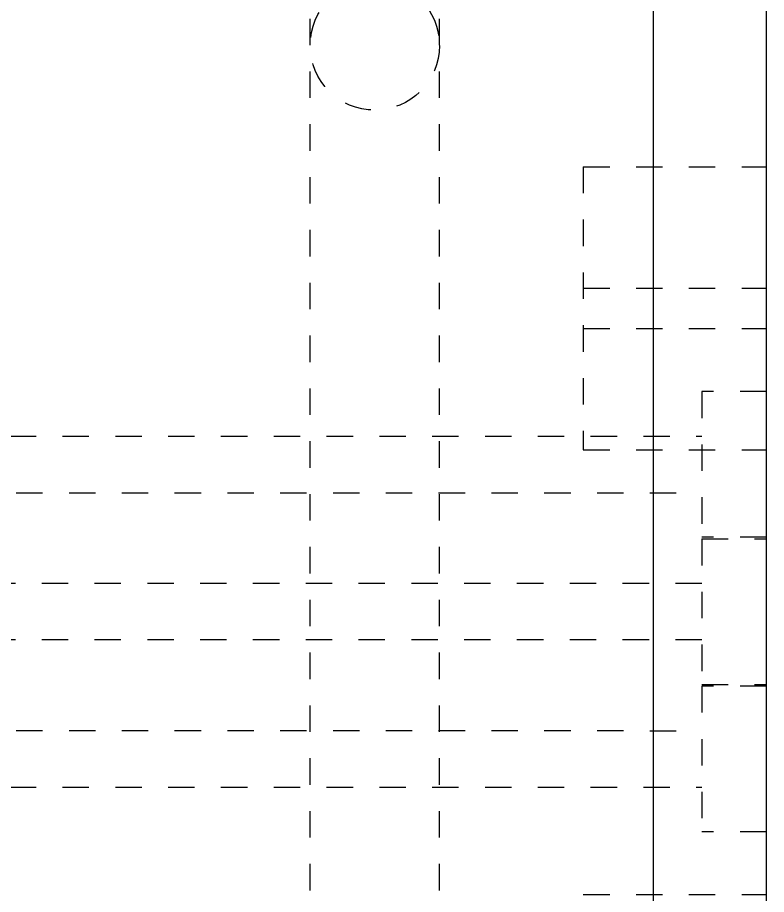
# Model space of a CAD drawing. Header units: millimetres. Extents: x 1540 to 3369, y -3458 to 1222.
# Drawn here: x 2649.2 to 2695.5, y -443.2 to -389 of the extents above; entities that cross this region are included whole.
import ezdxf

# ---------------------------------------------------------------- set-up
doc = ezdxf.new("R2010")
doc.units = ezdxf.units.MM
doc.header["$LTSCALE"] = 16.335
doc.linetypes.add('HIDDEN', pattern=[0.2, 0.1, -0.1])
doc.layers.add('21', color=7, linetype='CONTINUOUS')

msp = doc.modelspace()

# ---------------------------------------------------------------- linework, layer by layer
at = {"layer": '21', "color": 7, "linetype": 'Continuous'}
for p, q in [((2688.494, -215.737), (2688.494, -635.737)), ((2695.494, -628.737), (2695.494, -222.737))]:
    msp.add_line(p, q, dxfattribs=at)
at = {"layer": '21', "color": 8, "linetype": 'HIDDEN'}
for p, q in [((2667.262, -635.737), (2667.262, -384.314)), ((2675.262, -635.737), (2675.262, -384.314)), ((2684.162, -398.237), (2695.494, -398.237)), ((2684.162, -398.239), (2684.162, -415.735)), ((2684.162, -405.737), (2695.494, -405.737)), ((2684.162, -408.237), (2695.494, -408.237)), ((2695.494, -412.141), (2691.494, -412.141)), ((2691.494, -412.143), (2691.494, -421.14)), ((2638.877, -414.891), (2691.494, -414.891)), ((2684.162, -415.737), (2695.494, -415.737)), ((2639.276, -418.41), (2691.494, -418.391)), ((2695.494, -421.141), (2691.494, -421.141)), ((2691.494, -421.251), (2695.494, -421.251)), ((2691.494, -421.252), (2691.494, -430.249)), ((2691.494, -424.001), (2646.361, -424.001)), ((2691.494, -427.501), (2646.361, -427.501)), ((2691.494, -430.251), (2695.494, -430.251)), ((2695.494, -430.36), (2691.494, -430.36)), ((2691.494, -430.362), (2691.494, -439.358)), ((2639.276, -433.091), (2691.494, -433.11)), ((2638.877, -436.61), (2691.494, -436.61)), ((2695.494, -439.36), (2691.494, -439.36)), ((2684.162, -443.237), (2695.494, -443.237))]:
    msp.add_line(p, q, dxfattribs=at)
msp.add_circle((2671.262, -390.737), 4, dxfattribs=at)

doc.saveas('drawing.dxf')
